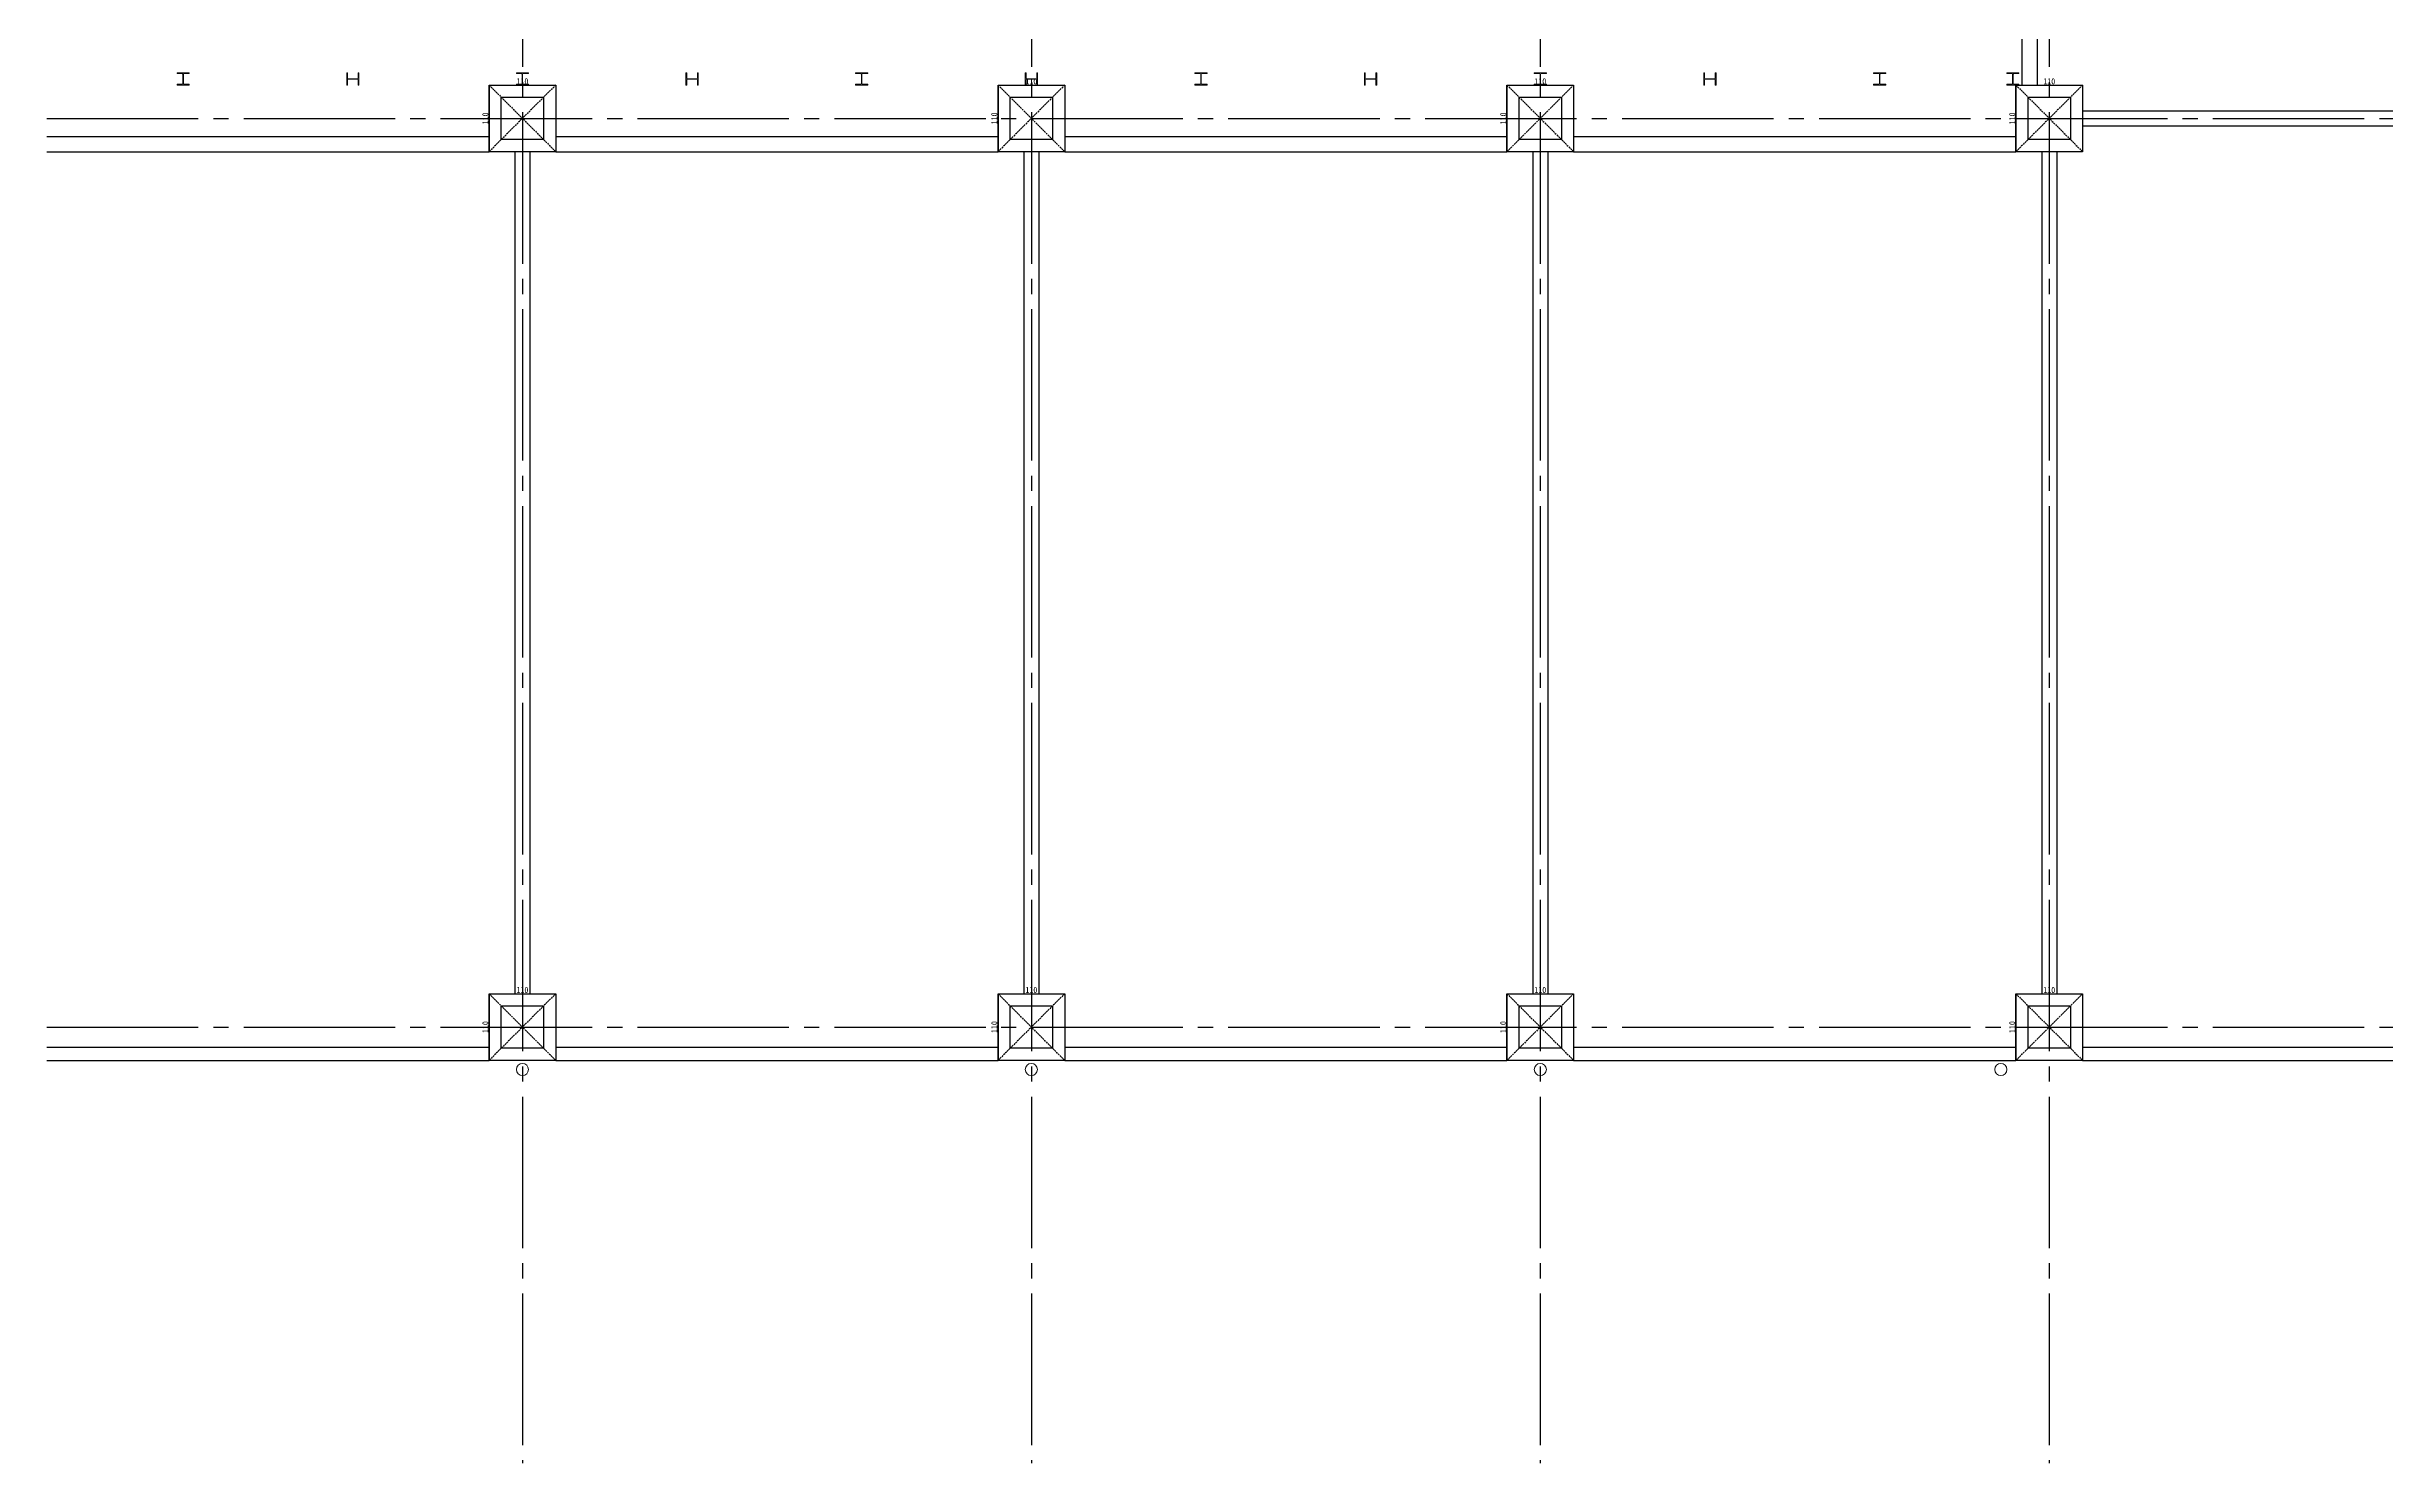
# Model space of a CAD drawing. Header units: millimetres. Extents: x -960 to 39633, y -720 to 12125.
# Drawn here: x 21055 to 24914, y -720 to 1618 of the extents above; entities that cross this region are included whole.
import ezdxf

# ---------------------------------------------------------------- set-up
doc = ezdxf.new("R2010")
doc.units = ezdxf.units.MM
doc.header["$LTSCALE"] = 100
doc.linetypes.add('X-S-FAB-L05$0$COL-CEN-LIN', pattern=[3.25, 2.5, -0.25, 0.25, -0.25])
doc.linetypes.add('X-S-FAB-L05$0$HIDDEN', pattern=[0.4, 0.3, -0.1])
for name, color, linetype in [('0-xref', 7, 'Continuous'), ('X-S-FAB-L05$0$1_L05平面圖_1_A-OBJE-MEP', 8, 'Continuous'), ('X-S-FAB-L05$0$BEAM', 8, 'Continuous'), ('X-S-FAB-L05$0$BLOCK', 8, 'Continuous'), ('X-S-FAB-L05$0$CCL', 8, 'X-S-FAB-L05$0$COL-CEN-LIN'), ('X-S-FAB-L05$0$COL', 8, 'Continuous'), ('X-S-FAB-L05$0$COL-S', 8, 'Continuous'), ('X-S-FAB-L05$0$WALL-RC', 8, 'Continuous')]:
    doc.layers.add(name, color=color, linetype=linetype)
doc.styles.add('X-S-FAB-L05$0$DIM', font='', dxfattribs={"width": 0.8})
doc.styles.get('X-S-FAB-L05$0$DIM').set_extended_font_data('MingLiU')
doc.dimstyles.new('X-S-FAB-L05$0$JJP_005_defpoint', dxfattribs={"dimtxt": 20, "dimasz": 0.5, "dimexe": 0.5, "dimexo": 0.5, "dimgap": 0.5, "dimtad": 1, "dimdsep": 46, "dimtxsty": 'X-S-FAB-L05$0$DIM', "dimblk": 'X-S-FAB-L05$0$_None', "dimcen": 10, "dimclrd": 256, "dimclre": 256, "dimclrt": 256, "dimadec": 0, "dimazin": 0, "dimtfac": 1, "dimtix": 1, "dimtmove": 2, "dimatfit": 3, "dimldrblk": 'X-S-FAB-L05$0$_None', "dimfxl": 0.5, "dimtolj": 1, "dimtzin": 0, "dimarcsym": 0})

# ---------------------------------------------------------------- blocks, each defined once
blk = doc.blocks.new('*D173')
at = {"layer": 'DefPoints', "lineweight": -2, "transparency": 16777216}
blk.add_line((0, 0), (110, 0), dxfattribs=at)
at = {"layer": 'DefPoints', "color": 0, "transparency": 16777216}
for p in [(0, 0), (110, 0), (110, 0)]:
    blk.add_point(p, dxfattribs=at)
at = {"layer": 'DefPoints', "transparency": 16777216, "insert": (55, 6.1), "char_height": 10, "attachment_point": 5, "style": 'X-S-FAB-L05$0$DIM'}
blk.add_mtext('\\A1;110', dxfattribs=at)
blk = doc.blocks.new('X-S-FAB-L05$0$_None')
blk = doc.blocks.new('*D174')
at = {"layer": 'DefPoints', "lineweight": -2, "transparency": 16777216}
blk.add_line((0, 0), (0, -110), dxfattribs=at)
at = {"layer": 'DefPoints', "color": 0, "transparency": 16777216}
for p in [(0, 0), (0, -110), (0, -110)]:
    blk.add_point(p, dxfattribs=at)
at = {"layer": 'DefPoints', "transparency": 16777216, "insert": (-6.1, -55), "char_height": 10, "attachment_point": 5, "rotation": 90, "style": 'X-S-FAB-L05$0$DIM'}
blk.add_mtext('\\A1;110', dxfattribs=at)
blk = doc.blocks.new('*U58')
at = {"layer": 'DefPoints', "linetype": 'X-S-FAB-L05$0$HIDDEN', "ltscale": 0.1}
for p, q in [((110, 0), (0, -110)), ((0, 0), (110, -110))]:
    blk.add_line(p, q, dxfattribs=at)
at = {"layer": 'X-S-FAB-L05$0$COL', "ltscale": 0.1}
blk.add_lwpolyline([(0, 0), (110, 0), (110, -110), (0, -110)], close=True, dxfattribs=at)
at = {"layer": 'DefPoints'}
dim = blk.add_linear_dim(base=(0, -110), p1=(0, 0), p2=(0, -110), angle=90, dimstyle='X-S-FAB-L05$0$JJP_005_defpoint', override={"dimtxt": 10}, dxfattribs=at)
dim.commit()
dim.dimension.update_dxf_attribs({"geometry": '*D174', "text_midpoint": (-6.067, -55)})
dim = blk.add_linear_dim(base=(110, 0), p1=(0, 0), p2=(110, 0), dimstyle='X-S-FAB-L05$0$JJP_005_defpoint', override={"dimtxt": 10}, dxfattribs=at)
dim.commit()
dim.dimension.update_dxf_attribs({"geometry": '*D173', "text_midpoint": (55, 6.067)})
blk = doc.blocks.new('X-S-FAB-L05$0$FAB2-L05')
at = {"layer": 'X-S-FAB-L05$0$CCL'}
for p, q in [((-4320, 11005), (-4320, 0)), ((-3480, 11005), (-3480, 0)), ((-2640, 11005), (-2640, 0)), ((-1800, 11005), (-1800, 0)), ((-26880, 2220), (1210, 2220)), ((-26880, 720), (1210, 720))]:
    blk.add_line(p, q, dxfattribs=at)
at = {"layer": 'X-S-FAB-L05$0$COL-S'}
for points in [[(-4355, 2255), (-4285, 2255), (-4285, 2185), (-4355, 2185)], [(-3515, 2255), (-3445, 2255), (-3445, 2185), (-3515, 2185)], [(-2675, 2255), (-2605, 2255), (-2605, 2185), (-2675, 2185)], [(-1835, 2255), (-1765, 2255), (-1765, 2185), (-1835, 2185)], [(-4355, 755), (-4285, 755), (-4285, 685), (-4355, 685)], [(-3515, 755), (-3445, 755), (-3445, 685), (-3515, 685)], [(-2675, 755), (-2605, 755), (-2605, 685), (-2675, 685)], [(-1835, 755), (-1765, 755), (-1765, 685), (-1835, 685)]]:
    blk.add_lwpolyline(points, close=True, dxfattribs=at)
at = {"layer": 'X-S-FAB-L05$0$BEAM'}
for p in [(-4375, 2275), (-3535, 2275), (-2695, 2275), (-1855, 2275), (-4375, 775), (-3535, 775), (-2695, 775), (-1855, 775)]:
    blk.add_blockref('*U58', p, dxfattribs=at)
blk = doc.blocks.new('X-S-FAB-L05')
at = {"layer": 'X-S-FAB-L05$0$1_L05平面圖_1_A-OBJE-MEP', "color": 8, "lineweight": 0, "ltscale": 10}
for centre in [(21840, -70), (22680, -70), (23520, -70), (24280, -70)]:
    blk.add_circle(centre, 10, dxfattribs=at)
at = {"layer": 'X-S-FAB-L05$0$COL-S', "color": 2, "lineweight": 0, "ltscale": 10, "flags": 128}
for points in [[(21270, 1575), (21270, 1573.8), (21278.3, 1573.8, -0.41421356), (21279.6, 1572.5), (21279.6, 1557.5, -0.41421356), (21278.3, 1556.2), (21270, 1556.2), (21270, 1555), (21290, 1555), (21290, 1556.2), (21281.7, 1556.2, -0.41421356), (21280.4, 1557.5), (21280.4, 1572.5, -0.41421356), (21281.7, 1573.8), (21290, 1573.8), (21290, 1575)], [(21570, 1575), (21568.8, 1575), (21568.8, 1566.7, -0.41421356), (21567.5, 1565.4), (21552.5, 1565.4, -0.41421356), (21551.2, 1566.7), (21551.2, 1575), (21550, 1575), (21550, 1555), (21551.2, 1555), (21551.2, 1563.3, -0.41421356), (21552.5, 1564.6), (21567.5, 1564.6, -0.41421356), (21568.8, 1563.3), (21568.8, 1555), (21570, 1555)], [(21830, 1575), (21830, 1573.8), (21838.3, 1573.8, -0.41421356), (21839.6, 1572.5), (21839.6, 1557.5, -0.41421356), (21838.3, 1556.2), (21830, 1556.2), (21830, 1555), (21850, 1555), (21850, 1556.2), (21841.7, 1556.2, -0.41421356), (21840.4, 1557.5), (21840.4, 1572.5, -0.41421356), (21841.7, 1573.8), (21850, 1573.8), (21850, 1575)], [(22130, 1575), (22128.8, 1575), (22128.8, 1566.7, -0.41421356), (22127.5, 1565.4), (22112.5, 1565.4, -0.41421356), (22111.2, 1566.7), (22111.2, 1575), (22110, 1575), (22110, 1555), (22111.2, 1555), (22111.2, 1563.3, -0.41421356), (22112.5, 1564.6), (22127.5, 1564.6, -0.41421356), (22128.8, 1563.3), (22128.8, 1555), (22130, 1555)], [(22390, 1575), (22390, 1573.8), (22398.3, 1573.8, -0.41421356), (22399.6, 1572.5), (22399.6, 1557.5, -0.41421356), (22398.3, 1556.2), (22390, 1556.2), (22390, 1555), (22410, 1555), (22410, 1556.2), (22401.7, 1556.2, -0.41421356), (22400.4, 1557.5), (22400.4, 1572.5, -0.41421356), (22401.7, 1573.8), (22410, 1573.8), (22410, 1575)], [(22690, 1575), (22688.8, 1575), (22688.8, 1566.7, -0.41421356), (22687.5, 1565.4), (22672.5, 1565.4, -0.41421356), (22671.2, 1566.7), (22671.2, 1575), (22670, 1575), (22670, 1555), (22671.2, 1555), (22671.2, 1563.3, -0.41421356), (22672.5, 1564.6), (22687.5, 1564.6, -0.41421356), (22688.8, 1563.3), (22688.8, 1555), (22690, 1555)], [(22950, 1575), (22950, 1573.8), (22958.3, 1573.8, -0.41421356), (22959.6, 1572.5), (22959.6, 1557.5, -0.41421356), (22958.3, 1556.2), (22950, 1556.2), (22950, 1555), (22970, 1555), (22970, 1556.2), (22961.7, 1556.2, -0.41421356), (22960.4, 1557.5), (22960.4, 1572.5, -0.41421356), (22961.7, 1573.8), (22970, 1573.8), (22970, 1575)], [(23250, 1575), (23248.8, 1575), (23248.8, 1566.7, -0.41421356), (23247.5, 1565.4), (23232.5, 1565.4, -0.41421356), (23231.2, 1566.7), (23231.2, 1575), (23230, 1575), (23230, 1555), (23231.2, 1555), (23231.2, 1563.3, -0.41421356), (23232.5, 1564.6), (23247.5, 1564.6, -0.41421356), (23248.8, 1563.3), (23248.8, 1555), (23250, 1555)], [(23510, 1575), (23510, 1573.8), (23518.3, 1573.8, -0.41421356), (23519.6, 1572.5), (23519.6, 1557.5, -0.41421356), (23518.3, 1556.2), (23510, 1556.2), (23510, 1555), (23530, 1555), (23530, 1556.2), (23521.7, 1556.2, -0.41421356), (23520.4, 1557.5), (23520.4, 1572.5, -0.41421356), (23521.7, 1573.8), (23530, 1573.8), (23530, 1575)], [(23810, 1575), (23808.8, 1575), (23808.8, 1566.7, -0.41421356), (23807.5, 1565.4), (23792.5, 1565.4, -0.41421356), (23791.2, 1566.7), (23791.2, 1575), (23790, 1575), (23790, 1555), (23791.2, 1555), (23791.2, 1563.3, -0.41421356), (23792.5, 1564.6), (23807.5, 1564.6, -0.41421356), (23808.8, 1563.3), (23808.8, 1555), (23810, 1555)], [(24070, 1575), (24070, 1573.8), (24078.3, 1573.8, -0.41421356), (24079.6, 1572.5), (24079.6, 1557.5, -0.41421356), (24078.3, 1556.2), (24070, 1556.2), (24070, 1555), (24090, 1555), (24090, 1556.2), (24081.7, 1556.2, -0.41421356), (24080.4, 1557.5), (24080.4, 1572.5, -0.41421356), (24081.7, 1573.8), (24090, 1573.8), (24090, 1575)], [(24290, 1575), (24290, 1573.8), (24298.3, 1573.8, -0.41421356), (24299.6, 1572.5), (24299.6, 1557.5, -0.41421356), (24298.3, 1556.2), (24290, 1556.2), (24290, 1555), (24310, 1555), (24310, 1556.2), (24301.7, 1556.2, -0.41421356), (24300.4, 1557.5), (24300.4, 1572.5, -0.41421356), (24301.7, 1573.8), (24310, 1573.8), (24310, 1575)]]:
    blk.add_lwpolyline(points, format="xyb", close=True, dxfattribs=at)
at = {"layer": 'X-S-FAB-L05$0$COL-S'}
for points in [[(21805, 1535), (21875, 1535), (21875, 1465), (21805, 1465)], [(22645, 1535), (22715, 1535), (22715, 1465), (22645, 1465)], [(23485, 1535), (23555, 1535), (23555, 1465), (23485, 1465)], [(24325, 1535), (24395, 1535), (24395, 1465), (24325, 1465)], [(21805, 35), (21875, 35), (21875, -35), (21805, -35)], [(22645, 35), (22715, 35), (22715, -35), (22645, -35)], [(23485, 35), (23555, 35), (23555, -35), (23485, -35)], [(24325, 35), (24395, 35), (24395, -35), (24325, -35)]]:
    blk.add_lwpolyline(points, close=True, dxfattribs=at)
at = {"layer": 'X-S-FAB-L05$0$WALL-RC'}
for p, q in [((24315, 2945), (24315, 1555)), ((24340, 2945), (24340, 1555)), ((24415, 1512.5), (25205, 1512.5)), ((21055, 1470), (21785, 1470)), ((21895, 1470), (22625, 1470)), ((22735, 1470), (23465, 1470)), ((23575, 1470), (24305, 1470)), ((24415, 1487.5), (25205, 1487.5)), ((21055, 1445), (21785, 1445)), ((21827.5, 1445), (21827.5, 55)), ((21852.5, 1445), (21852.5, 55)), ((21895, 1445), (22625, 1445)), ((22667.5, 1445), (22667.5, 55)), ((22692.5, 1445), (22692.5, 55)), ((22735, 1445), (23465, 1445)), ((23507.5, 1445), (23507.5, 55)), ((23532.5, 1445), (23532.5, 55)), ((23575, 1445), (24305, 1445)), ((24347.5, 1445), (24347.5, 55)), ((24372.5, 1445), (24372.5, 55)), ((21055, -33), (21785, -33)), ((21895, -33), (22625, -33)), ((22735, -33), (23465, -33)), ((23575, -33), (24305, -33)), ((24415, -33), (25205, -33)), ((21055, -55), (21785, -55)), ((21895, -55), (22625, -55)), ((22735, -55), (23465, -55)), ((23575, -55), (24305, -55)), ((24415, -55), (25205, -55))]:
    blk.add_line(p, q, dxfattribs=at)
at = {"layer": 'X-S-FAB-L05$0$BEAM'}
for p in [(21785, 1555), (22625, 1555), (23465, 1555), (24305, 1555), (21785, 55), (22625, 55), (23465, 55), (24305, 55)]:
    blk.add_blockref('*U58', p, dxfattribs=at)
at = {"layer": 'X-S-FAB-L05$0$BLOCK'}
blk.add_blockref('X-S-FAB-L05$0$FAB2-L05', (26160, -720), dxfattribs=at)

msp = doc.modelspace()

# ---------------------------------------------------------------- block references
at = {"layer": '0-xref'}
msp.add_blockref('X-S-FAB-L05', (0, 0), dxfattribs=at)

doc.saveas('drawing.dxf')
